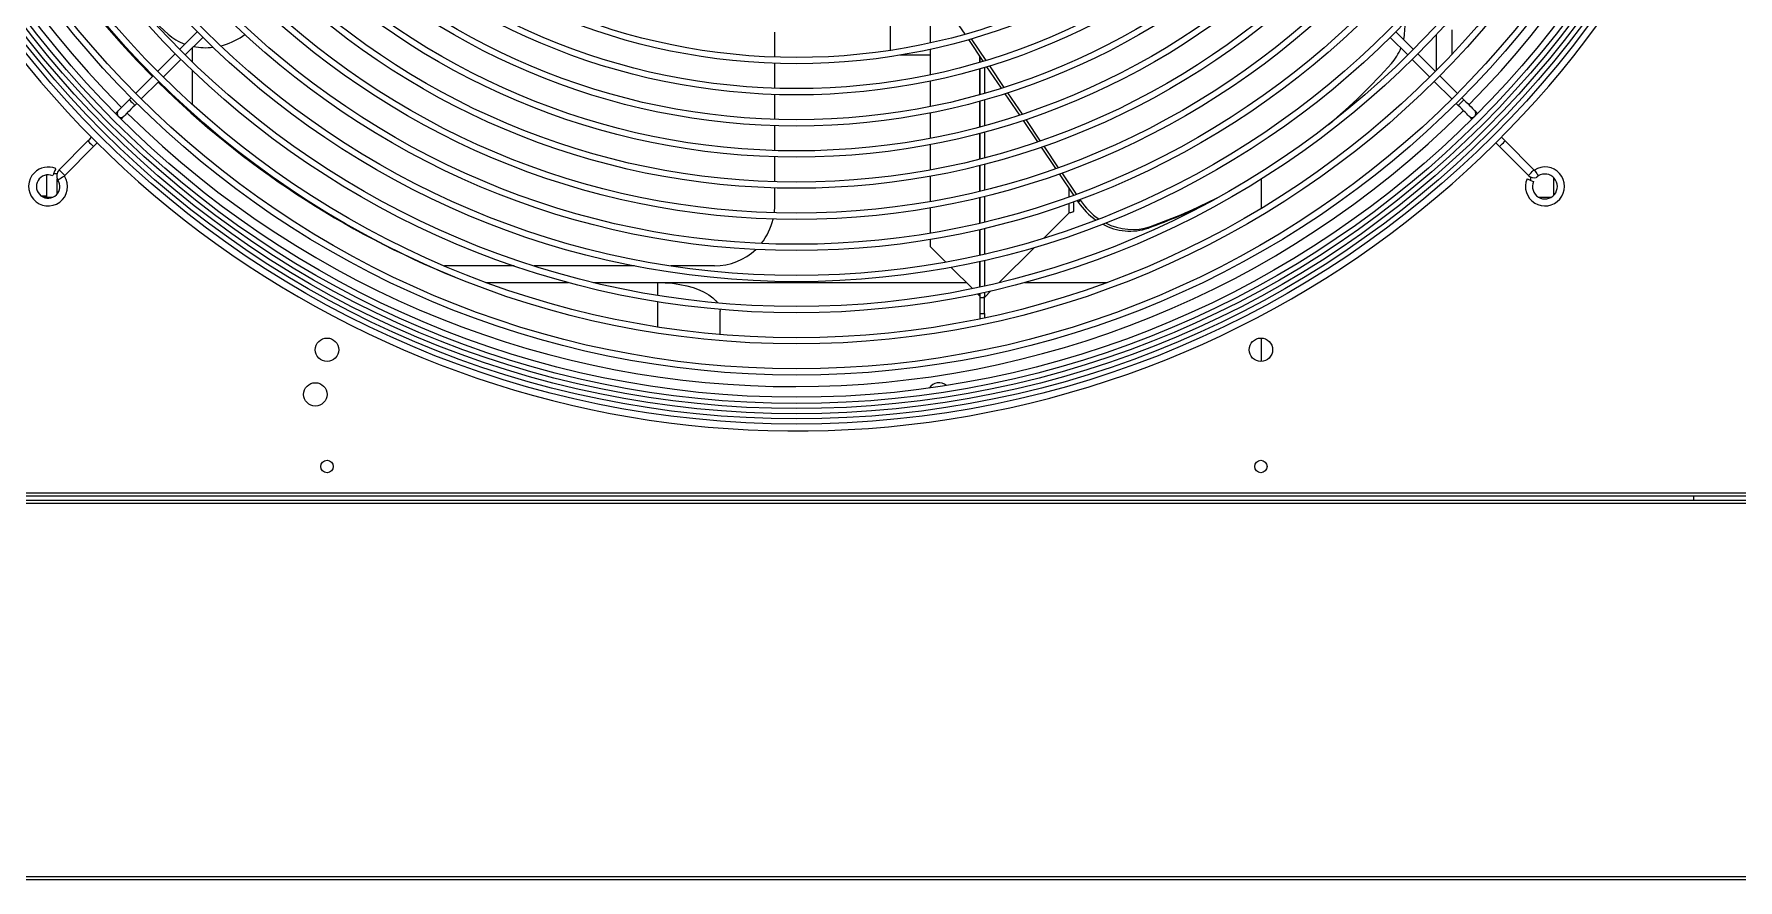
# Model space of a CAD drawing. Header units: inches. Extents: x 660 to 993, y -260 to -49.
# Drawn here: x 794 to 821.37, y -117.46 to -103.88 of the extents above; entities that cross this region are included whole.
import ezdxf

# ---------------------------------------------------------------- set-up
doc = ezdxf.new("R2010")
doc.units = ezdxf.units.IN
doc.header["$MEASUREMENT"] = 0
doc.layers.add('L48', color=7, linetype='Continuous')

msp = doc.modelspace()

# ---------------------------------------------------------------- linework, layer by layer
at = {"layer": 'L48', "color": 0, "linetype": 'Continuous', "lineweight": 15}
for p, q in [((808.392, -103.61), (808.392, -104.02)), ((808.71, -103.53), (808.947, -103.88)), ((796.337, -104.123), (796.62, -103.84)), ((796.71, -103.93), (796.427, -104.213)), ((797.349, -103.909), (797.386, -103.885)), ((805.893, -103.847), (805.893, -104.247)), ((807.755, -104.139), (807.755, -103.734)), ((809.006, -103.967), (809.241, -104.315)), ((809.05, -103.955), (809.285, -104.302)), ((816.065, -104.213), (815.782, -103.93)), ((815.872, -103.84), (816.155, -104.123)), ((816.524, -104.461), (816.524, -103.884)), ((816.774, -103.807), (816.774, -104.202)), ((795.983, -104.476), (796.266, -104.193)), ((796.542, -104.326), (796.542, -104.098)), ((808.392, -104.215), (807.911, -104.215)), ((808.392, -104.122), (808.392, -104.531)), ((809.191, -104.33), (809.191, -104.242)), ((809.192, -104.243), (809.192, -104.33)), ((816.226, -104.193), (816.509, -104.476)), ((796.357, -104.284), (796.074, -104.567)), ((796.542, -105.011), (796.542, -104.465)), ((805.893, -104.348), (805.893, -104.748)), ((809.191, -104.85), (809.191, -104.434)), ((809.192, -104.434), (809.192, -104.85)), ((809.268, -104.828), (809.268, -104.412)), ((809.3, -104.402), (809.534, -104.748)), ((809.344, -104.389), (809.578, -104.735)), ((816.418, -104.567), (816.136, -104.284)), ((795.63, -104.83), (795.912, -104.547)), ((796.003, -104.637), (795.72, -104.92)), ((808.392, -104.633), (808.392, -105.041)), ((816.772, -104.92), (816.489, -104.637)), ((816.58, -104.547), (816.862, -104.83)), ((795.528, -104.931), (795.559, -104.9)), ((795.649, -104.991), (795.618, -105.022)), ((805.893, -104.848), (805.893, -105.248)), ((809.191, -105.368), (809.191, -104.954)), ((809.192, -104.954), (809.192, -105.368)), ((809.268, -105.348), (809.268, -104.932)), ((809.593, -104.835), (809.826, -105.18)), ((809.636, -104.821), (809.869, -105.165)), ((816.874, -105.022), (816.843, -104.991)), ((816.874, -105.022), (816.964, -104.931)), ((816.933, -104.9), (816.964, -104.931)), ((795.307, -105.153), (795.353, -105.107)), ((795.443, -105.197), (795.397, -105.243)), ((805.893, -105.348), (805.893, -105.748)), ((808.392, -105.143), (808.392, -105.551)), ((809.884, -105.266), (810.117, -105.609)), ((809.928, -105.251), (810.16, -105.595)), ((817.095, -105.243), (817.049, -105.197)), ((817.139, -105.107), (817.185, -105.153)), ((794.401, -106.058), (794.865, -105.594)), ((809.191, -105.885), (809.191, -105.472)), ((809.192, -105.472), (809.192, -105.885)), ((809.268, -105.865), (809.268, -105.451)), ((817.537, -105.685), (817.477, -105.626)), ((817.568, -105.535), (817.627, -105.594)), ((817.627, -105.594), (818.091, -106.058)), ((794.955, -105.685), (794.491, -106.149)), ((805.893, -105.848), (805.893, -106.249)), ((808.392, -105.653), (808.392, -106.059)), ((810.175, -105.695), (810.407, -106.038)), ((810.218, -105.68), (810.45, -106.023)), ((818.001, -106.149), (817.537, -105.685)), ((794.199, -106.138), (794.199, -106.497)), ((794.367, -106.122), (794.312, -106.122)), ((794.401, -106.058), (794.491, -106.149)), ((808.392, -106.161), (808.392, -106.567)), ((809.191, -106.4), (809.191, -105.988)), ((809.192, -105.988), (809.192, -106.4)), ((809.268, -106.381), (809.268, -105.969)), ((810.465, -106.123), (810.696, -106.465)), ((810.507, -106.108), (810.738, -106.45)), ((818.037, -106.173), (818.037, -106.227)), ((794.372, -106.442), (794.372, -106.2)), ((805.893, -106.349), (805.893, -106.637)), ((810.619, -106.351), (810.619, -106.493)), ((813.717, -106.673), (813.717, -106.203)), ((818.412, -106.462), (818.412, -106.188)), ((794.114, -106.477), (794.199, -106.477)), ((794.149, -106.497), (794.302, -106.497)), ((805.893, -106.637), (805.887, -106.749)), ((808.392, -106.669), (808.392, -107.075)), ((809.191, -106.914), (809.191, -106.503)), ((809.192, -106.503), (809.192, -106.914)), ((809.268, -106.896), (809.268, -106.484)), ((810.619, -106.599), (810.619, -106.752)), ((810.694, -106.463), (810.694, -106.466)), ((810.694, -106.572), (810.694, -106.726)), ((810.754, -106.551), (810.771, -106.577)), ((810.808, -106.552), (810.771, -106.577)), ((810.796, -106.535), (810.808, -106.552)), ((818.166, -106.497), (818.368, -106.497)), ((809.268, -107.41), (809.268, -106.999)), ((810.217, -107.154), (810.619, -106.752)), ((811.896, -106.993), (811.932, -106.968)), ((808.392, -107.176), (808.392, -107.287)), ((809.191, -107.427), (809.191, -107.017)), ((809.192, -107.017), (809.192, -107.427)), ((808.392, -107.287), (808.643, -107.538)), ((809.191, -107.939), (809.191, -107.53)), ((809.192, -107.53), (809.192, -107.939)), ((809.268, -107.922), (809.268, -107.512)), ((809.503, -107.868), (810.067, -107.304)), ((801.71, -107.601), (800.592, -107.601)), ((803.644, -107.601), (802.03, -107.601)), ((804.929, -107.601), (804.228, -107.601)), ((808.729, -107.624), (809.07, -107.965)), ((801.262, -107.867), (802.58, -107.867)), ((802.984, -107.867), (804.017, -107.867)), ((804.017, -107.867), (808.972, -107.867)), ((804.017, -108.075), (804.017, -107.867)), ((809.154, -108.049), (809.191, -108.087)), ((809.191, -108.087), (809.191, -108.042)), ((809.192, -108.041), (809.192, -108.114)), ((809.268, -108.103), (809.369, -108.002)), ((809.268, -108.103), (809.268, -108.025)), ((809.504, -107.867), (809.508, -107.867)), ((809.912, -107.867), (811.23, -107.867)), ((804.017, -108.581), (804.017, -108.176)), ((805.015, -108.3), (805.017, -108.328)), ((805.017, -108.701), (805.017, -108.328)), ((809.222, -108.114), (809.192, -108.114)), ((809.192, -108.114), (809.192, -108.364)), ((809.192, -108.364), (809.267, -108.364)), ((809.192, -108.364), (809.192, -108.45)), ((809.267, -108.114), (809.222, -108.114)), ((809.267, -108.364), (809.267, -108.114)), ((809.267, -108.364), (809.267, -108.434)), ((813.717, -109.134), (813.717, -108.759)), ((828.746, -111.367), (782.246, -111.367)), ((828.746, -111.366), (782.295, -111.366)), ((782.344, -111.243), (798.246, -111.243)), ((782.344, -111.244), (798.246, -111.244)), ((782.344, -111.291), (798.246, -111.291)), ((790.253, -111.243), (822.156, -111.243)), ((790.253, -111.244), (822.156, -111.244)), ((790.253, -111.291), (822.156, -111.291)), ((820.656, -111.366), (820.656, -111.291)), ((820.656, -111.366), (820.656, -111.367)), ((822.156, -111.367), (820.656, -111.367)), ((830.246, -111.415), (780.746, -111.415)), ((830.246, -117.413), (780.746, -117.413)), ((830.246, -117.462), (780.746, -117.462))]:
    msp.add_line(p, q, dxfattribs=at)
at = {"layer": 'L48', "color": 0, "linetype": 'Continuous', "lineweight": 15, "flags": 128}
for points in [[(795.8, -103.549), (795.883, -103.63), (796.151, -103.877)], [(795.353, -105.107), (795.36, -105.1), (795.372, -105.087), (795.39, -105.07), (795.412, -105.048), (795.437, -105.022), (795.466, -104.994), (795.496, -104.963), (795.528, -104.931)], [(795.618, -105.022), (795.587, -105.053), (795.556, -105.084), (795.528, -105.113), (795.502, -105.138), (795.48, -105.16), (795.463, -105.178), (795.45, -105.19), (795.443, -105.197)], [(795.528, -104.931), (795.531, -104.935), (795.541, -104.945), (795.556, -104.959), (795.573, -104.977), (795.591, -104.994), (795.605, -105.009), (795.615, -105.018), (795.618, -105.022), (795.618, -105.022)], [(817.049, -105.197), (817.042, -105.19), (817.029, -105.178), (817.012, -105.16), (816.99, -105.138), (816.964, -105.113), (816.936, -105.084), (816.905, -105.053), (816.874, -105.022)], [(816.964, -104.931), (816.996, -104.963), (817.026, -104.994), (817.055, -105.022), (817.081, -105.048), (817.102, -105.07), (817.12, -105.087), (817.132, -105.1), (817.139, -105.107)], [(794.865, -105.594), (794.896, -105.563), (794.924, -105.535)], [(794.865, -105.594), (794.868, -105.597), (794.878, -105.607), (794.892, -105.622), (794.91, -105.64), (794.928, -105.657), (794.943, -105.672), (794.952, -105.682), (794.955, -105.685)], [(795.015, -105.626), (794.987, -105.653), (794.955, -105.685)], [(817.537, -105.685), (817.54, -105.682), (817.549, -105.672), (817.564, -105.657), (817.582, -105.64), (817.6, -105.622), (817.614, -105.607), (817.624, -105.597), (817.627, -105.594)], [(794.348, -106.036), (794.346, -106.04), (794.341, -106.052), (794.333, -106.071), (794.323, -106.094), (794.314, -106.117), (794.306, -106.136), (794.3, -106.148), (794.299, -106.151)], [(794.489, -106.156), (794.486, -106.158), (794.475, -106.166), (794.458, -106.177), (794.437, -106.19), (794.416, -106.203), (794.398, -106.214), (794.387, -106.221), (794.384, -106.223)], [(818.001, -106.149), (818.004, -106.146), (818.013, -106.136), (818.028, -106.121), (818.046, -106.104), (818.064, -106.086), (818.078, -106.071), (818.088, -106.061), (818.091, -106.058)], [(818.099, -106.06), (818.101, -106.065), (818.11, -106.078), (818.122, -106.097), (818.136, -106.119), (818.149, -106.14), (818.16, -106.156)], [(817.979, -106.202), (817.983, -106.204), (817.997, -106.21), (818.018, -106.219), (818.042, -106.229), (818.065, -106.239), (818.083, -106.246)], [(804.017, -107.867), (804.138, -107.87), (804.256, -107.88), (804.372, -107.897), (804.482, -107.92), (804.585, -107.949), (804.68, -107.983), (804.765, -108.022), (804.84, -108.066), (804.902, -108.114), (804.952, -108.164), (804.975, -108.196)]]:
    msp.add_lwpolyline(points, dxfattribs=at)
at = {"layer": 'L48', "color": 0, "linetype": 'Continuous', "lineweight": 15}
for centre, radius in [((806.246, -94.304), 15.837), ((806.246, -94.304), 15.754), ((806.246, -94.304), 15.672), ((806.246, -94.304), 15.589), ((806.246, -94.304), 15.507), ((806.246, -94.304), 15.407), ((806.246, -94.304), 15.05), ((806.246, -94.304), 14.95), ((806.246, -94.304), 14.55), ((806.246, -94.304), 14.45), ((806.246, -94.304), 14.05), ((806.246, -94.304), 13.95), ((806.246, -94.304), 13.55), ((806.246, -94.304), 13.45), ((806.246, -94.304), 13.05), ((806.246, -94.304), 12.95), ((806.246, -94.304), 12.55), ((806.246, -94.304), 12.45), ((806.246, -94.304), 12.05), ((806.246, -94.304), 11.95), ((806.246, -94.304), 11.55), ((806.246, -94.304), 11.45), ((806.246, -94.304), 11.05), ((806.246, -94.304), 10.95), ((806.246, -94.304), 10.55), ((806.246, -94.304), 10.45), ((806.246, -94.304), 10.05), ((806.246, -94.304), 9.95), ((798.705, -108.947), 0.188), ((813.705, -108.947), 0.188), ((798.517, -109.664), 0.188), ((798.705, -110.822), 0.0995), ((813.705, -110.822), 0.0995)]:
    msp.add_circle(centre, radius, dxfattribs=at)
for centre, radius, start, end in [((806.246, -94.304), 15.947, 135, 356.11), ((806.205, -94.289), 15.25, 135.1688, 224.908), ((806.205, -94.289), 14.548, 180, 224.9036), ((806.205, -94.289), 15.25, 315.3122, 0), ((815.047, -103.752), 0.973, 347.4157, 3.5984), ((796.716, -103.238), 0.853, 228.5252, 249.7512), ((796.734, -103.002), 1.096, 283.7742, 304.1628), ((796.751, -103.108), 0.988, 258.9553, 277.0984), ((815.163, -103.787), 0.851, 318.5134, 338.2793), ((808.706, -98.049), 9.489, 309.8842, 318.3881), ((806.205, -94.289), 14.548, 225.4077, 247.986), ((795.398, -105.151), 0.064, 135.4071, 314.5929), ((806.205, -94.289), 15.25, 225.389, 314.8312), ((817.094, -105.152), 0.064, 225.3398, 44.6602), ((794.225, -106.325), 0.313, 135, 32.4871), ((794.225, -106.325), 0.313, 66.955, 135), ((794.225, -106.325), 0.188, 66.955, 315), ((794.495, -106.153), 0.132, 135, 212.4871), ((794.495, -106.153), 0.00685, 135, 212.4871), ((818.267, -106.325), 0.313, 156.955, 122.4871), ((818.095, -106.055), 0.132, 225, 284.0516), ((818.267, -106.325), 0.2, 156.955, 122.4871), ((818.095, -106.055), 0.00685, 225, 302.4871), ((794.225, -106.325), 0.188, 315, 32.4871), ((811.679, -105.964), 1.095, 213.9996, 235.2787), ((811.715, -105.94), 1.094, 213.995, 235.9166), ((808.679, -98.048), 9.505, 289.7839, 296.3012), ((808.719, -98.033), 9.495, 289.7809, 296.969), ((804.929, -106.637), 0.964, 321.2035, 347.3675), ((811.601, -106.133), 0.909, 241.2414, 288.9456), ((811.638, -106.098), 0.918, 242.2873, 288.6754), ((804.929, -106.637), 0.964, 270, 313.4421), ((808.535, -109.664), 0.188, 49.9539, 146.9984)]:
    msp.add_arc(centre, radius, start, end, dxfattribs=at)
for points, knots in [([(818.16, -106.156), (818.158, -106.157), (818.152, -106.161), (818.143, -106.168), (818.134, -106.176), (818.128, -106.181), (818.126, -106.183), (818.127, -106.182), (818.127, -106.182)], [0, 0, 0, 0, 0.079312, 0.354222, 0.56725, 0.781323, 0.970563, 1, 1, 1, 1]), ([(810.694, -106.726), (810.693, -106.728), (810.691, -106.732), (810.673, -106.739), (810.648, -106.746), (810.629, -106.75), (810.619, -106.752)], [0, 0, 0, 0, 0.250011, 0.500013, 0.750004, 1, 1, 1, 1]), ([(809.268, -108.103), (809.26, -108.105), (809.243, -108.108), (809.229, -108.112), (809.222, -108.114)], [0, 0, 0, 0, 0.500011, 1, 1, 1, 1])]:
    msp.add_open_spline(points, degree=3, knots=knots, dxfattribs=at)

doc.saveas('drawing.dxf')
